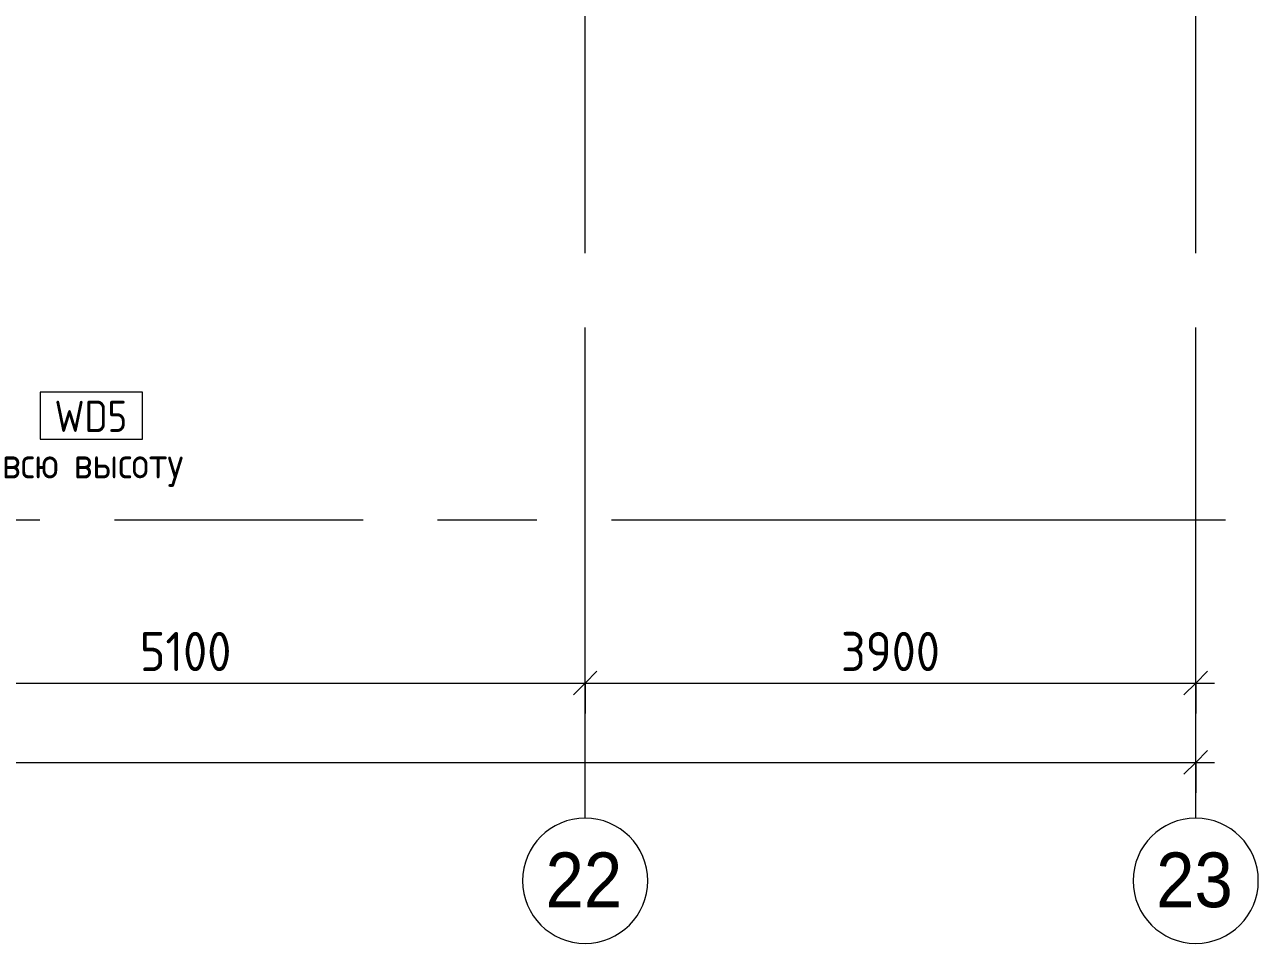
# Model space of a CAD drawing. Header units: millimetres. Extents: x 35143 to 244272, y -8553 to 29000.
# Drawn here: x 77080 to 84960, y -2706 to 3165 of the extents above; entities that cross this region are included whole.
import ezdxf

# ---------------------------------------------------------------- set-up
doc = ezdxf.new("R2010")
doc.units = ezdxf.units.MM
doc.linetypes.add('Осевая', pattern=[3175, 635, -476.25, 1587.5, -476.25])
for name, color, linetype, lineweight in [('A-ANNO-DIMS', 7, 'Continuous', 9), ('A-ANNO-DIMS-100', 7, 'Continuous', 9), ('A-WALL-IDEN', 7, 'Continuous', 9), ('Оси', 7, 'Continuous', 9), ('Оси-1', 7, 'Continuous', 20), ('Оси-2', 7, 'Осевая', 9)]:
    doc.layers.add(name, color=color, linetype=linetype, lineweight=lineweight)
doc.styles.add('Arial', font='arial.ttf', dxfattribs={"width": 0.9, "height": 350})
doc.styles.add('GOST Common_1', font='GOST_Common.ttf', dxfattribs={"width": 0.9, "height": 200})
doc.styles.add('ISOCPEUR', font='isocpeur.ttf', dxfattribs={"width": 0.9, "height": 250})
doc.dimstyles.new('ISO-2_5_0_9К_БОЛЬШОЙ', dxfattribs={"dimscale": 304.8, "dimtxt": 248.995294, "dimasz": 0.492126, "dimexe": 0.393701, "dimexo": 0.984252, "dimgap": 0, "dimtad": 1, "dimdec": 0, "dimrnd": 10, "dimzin": 0, "dimdsep": 46, "dimtxsty": 'ISOCPEUR', "dimblk1": 'OBLIQUE', "dimblk2": 'OBLIQUE', "dimsah": 1, "dimcen": 0.09, "dimdle": 0.393701, "dimazin": 0, "dimtfac": 1, "dimtdec": 4, "dimtix": 1, "dimtmove": 0, "dimatfit": 3, "dimfxl": 1, "dimtvp": 1, "dimtolj": 1, "dimtzin": 0, "dimarcsym": 2})

# ---------------------------------------------------------------- blocks, each defined once
blk = doc.blocks.new('Ось сетки - D8-29747960-План монтажа стен и перегородок 2 этажа в осях 12-23')
at = {"layer": 'Оси-1'}
for start, end in [(360, 180), (180, 360)]:
    blk.add_arc((0, 0), 4, start, end, dxfattribs=at)
blk = doc.blocks.new('DIMBLOCK30-План монтажа стен и перегородок 2 этажа в осях 12-23')
at = {"layer": 'A-ANNO-DIMS-100'}
for p, q in [((75560, -1236.9), (75560, -922.9)), ((80660, -1236.9), (80660, -922.9)), ((75560, -1042.9), (80660, -1042.9)), ((75560, -1042.9), (75560, -1236.9)), ((80660, -1042.9), (80660, -1236.9))]:
    blk.add_line(p, q, dxfattribs=at)
at = {"layer": 'A-ANNO-DIMS-100', "lineweight": 20}
for p, q in [((75560, -1042.9), (75635, -967.9)), ((80660, -1042.9), (80735, -967.9)), ((75560, -1042.9), (75485, -1117.9)), ((80660, -1042.9), (80585, -1117.9))]:
    blk.add_line(p, q, dxfattribs=at)
at = {"layer": 'A-ANNO-DIMS-100', "color": 0, "insert": (77815.5, -716.3), "char_height": 250, "width": 706.764, "attachment_point": 1, "line_spacing_factor": 1.149209, "style": 'ISOCPEUR'}
blk.add_mtext('5100', dxfattribs=at)
blk = doc.blocks.new('_Oblique')
at = {"color": 0, "linetype": 'ByBlock', "lineweight": -2}
blk.add_line((-0.5, -0.5), (0.5, 0.5), dxfattribs=at)
blk = doc.blocks.new('DIMBLOCK31-План монтажа стен и перегородок 2 этажа в осях 12-23')
at = {"layer": 'A-ANNO-DIMS-100'}
for p, q in [((80660, -1236.9), (80660, -922.9)), ((84560, -1236.9), (84560, -922.9)), ((80660, -1042.9), (84680, -1042.9)), ((80660, -1042.9), (80660, -1236.9)), ((84560, -1042.9), (84560, -1236.9))]:
    blk.add_line(p, q, dxfattribs=at)
at = {"layer": 'A-ANNO-DIMS-100', "lineweight": 20}
for p, q in [((80660, -1042.9), (80735, -967.9)), ((84560, -1042.9), (84635, -967.9)), ((80660, -1042.9), (80585, -1117.9)), ((84560, -1042.9), (84485, -1117.9))]:
    blk.add_line(p, q, dxfattribs=at)
at = {"layer": 'A-ANNO-DIMS-100', "color": 0, "insert": (82294, -716.3), "char_height": 250, "width": 758.478, "attachment_point": 1, "line_spacing_factor": 1.149209, "style": 'ISOCPEUR'}
blk.add_mtext('3900', dxfattribs=at)
blk = doc.blocks.new('DIMBLOCK32-План монтажа стен и перегородок 2 этажа в осях 12-23')
at = {"layer": 'A-ANNO-DIMS-100'}
for p, q in [((38310, -1743.6), (38310, -1429.6)), ((84560, -1743.6), (84560, -1429.6)), ((38190, -1549.6), (84680, -1549.6)), ((38310, -1549.6), (38310, -1743.6)), ((84560, -1549.6), (84560, -1743.6))]:
    blk.add_line(p, q, dxfattribs=at)
at = {"layer": 'A-ANNO-DIMS-100', "lineweight": 20}
for p, q in [((38310, -1549.6), (38385, -1474.6)), ((84560, -1549.6), (84635, -1474.6)), ((38310, -1549.6), (38235, -1624.6)), ((84560, -1549.6), (84485, -1624.6))]:
    blk.add_line(p, q, dxfattribs=at)
at = {"layer": 'A-ANNO-DIMS-100', "color": 0, "insert": (61028, -1223), "char_height": 250, "width": 976.828, "attachment_point": 1, "line_spacing_factor": 1.149209, "style": 'ISOCPEUR'}
blk.add_mtext('46250', dxfattribs=at)
blk = doc.blocks.new('М_стена2 - Типоразмер-30678229-План монтажа стен и перегородок 2 этажа в осях 12-23')
at = {"layer": 'A-WALL-IDEN'}
for p, q in [((3.258, 1.523), (-3.273, 1.523)), ((-3.273, 1.523), (-3.273, -1.477)), ((3.258, -1.477), (3.258, 1.523)), ((-3.273, -1.477), (3.258, -1.477))]:
    blk.add_line(p, q, dxfattribs=at)

msp = doc.modelspace()

# ---------------------------------------------------------------- linework, layer by layer
at = {"layer": 'Оси'}
for p, q in [((80660, -1906.3), (80660, 593.7)), ((84560, -1906.3), (84560, 593.7)), ((82250, 0), (84750, 0))]:
    msp.add_line(p, q, dxfattribs=at)
at = {"layer": 'Оси-2'}
for p, q in [((80660, 593.7), (80660, 24890.1)), ((84560, 593.7), (84560, 19415.1)), ((38442.5, 0), (82250, 0))]:
    msp.add_line(p, q, dxfattribs=at)

# ---------------------------------------------------------------- block references
at = {"layer": 'A-WALL-IDEN', "xscale": 99.99999999999993, "yscale": 99.99999999999993, "zscale": 99.99999999999993}
msp.add_blockref('М_стена2 - Типоразмер-30678229-План монтажа стен и перегородок 2 этажа в осях 12-23', (77507, 663.8), dxfattribs=at)
at = {"layer": 'Оси-1', "xscale": 99.99999999999993, "yscale": 99.99999999999993, "zscale": 99.99999999999993}
for p in [(80660, -2306.3), (84560, -2306.3)]:
    msp.add_blockref('Ось сетки - D8-29747960-План монтажа стен и перегородок 2 этажа в осях 12-23', p, dxfattribs=at)

# ---------------------------------------------------------------- texts
at = {"layer": 'A-WALL-IDEN', "char_height": 200, "attachment_point": 1, "style": 'GOST Common_1'}
for s, insert, width in [('WD5', (77270.6, 761.9), 584.43), ('всю', (76935, 465), 476.202), ('\\fGOST Common|b0|i0|c204|p34|;\\W.9; ', (77327.9, 465), 79.367), ('высоту', (77393.4, 465), 981.265)]:
    msp.add_mtext(s, dxfattribs=dict(at, insert=insert, width=width))
at = {"layer": 'Оси', "char_height": 350, "width": 606.076, "attachment_point": 1, "style": 'Arial'}
for s, insert in [('22', (80407.4, -2125.6)), ('23', (84307.4, -2125.6))]:
    msp.add_mtext(s, dxfattribs=dict(at, insert=insert))

# ---------------------------------------------------------------- dimensions: what is measured, and where the dimension line sits
at = {"layer": 'A-ANNO-DIMS'}
for base, p1, p2, override, picture, middle in [((80660, -1042.9), (75560, -936.9), (80660, -936.9), {"dimpost": '<>', "dimfxl": 5100}, 'DIMBLOCK30-План монтажа стен и перегородок 2 этажа в осях 12-23', (78110, -917.9)), ((84560, -1042.9), (80660, -936.9), (84560, -936.9), {"dimpost": '<>', "dimfxl": 3900}, 'DIMBLOCK31-План монтажа стен и перегородок 2 этажа в осях 12-23', (82610, -917.9)), ((84560, -1549.6), (38310, -1443.6), (84560, -1443.6), {"dimpost": '<>', "dimfxl": 46250}, 'DIMBLOCK32-План монтажа стен и перегородок 2 этажа в осях 12-23', (61435, -1424.6))]:
    dim = msp.add_linear_dim(base=base, p1=p1, p2=p2, dimstyle='ISO-2_5_0_9К_БОЛЬШОЙ', override=override, dxfattribs=at)
    dim.commit()
    dim.dimension.update_dxf_attribs({"geometry": picture, "text_midpoint": middle})

doc.saveas('drawing.dxf')
